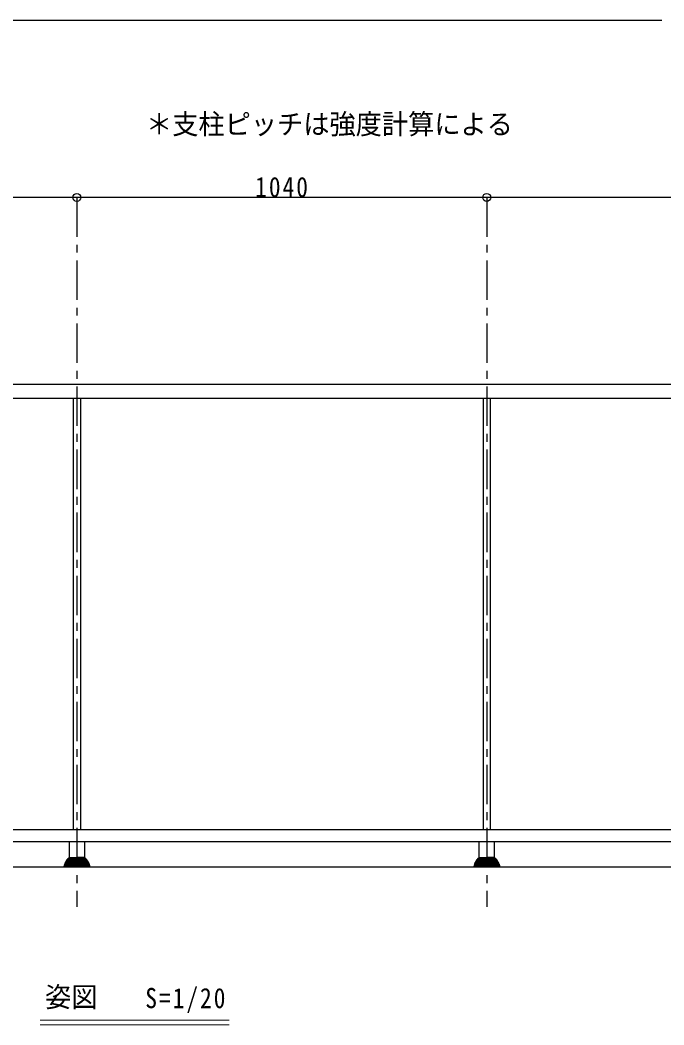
# Model space of a CAD drawing. Units: millimetres at full size, sheet at 1:5, with parts at other scales. Extents: x -1050 to 1050, y -742 to 742.
# Drawn here: x 296 to 705, y 45 to 682 of the extents above; entities that cross this region are included whole.
import ezdxf
from ezdxf.enums import TextEntityAlignment as Align

# ---------------------------------------------------------------- set-up
doc = ezdxf.new("R2010")
doc.units = ezdxf.units.MM
doc.header["$LTSCALE"] = 5
doc.linetypes.add('CHAIN1', pattern=[8, 5, -1, 1, -1])
doc.layers.add('0-9_文字', color=3, linetype='Continuous', lineweight=20)
doc.layers.add('1-5_図枠1_1', color=7, linetype='Continuous')
doc.layers.add('1-6_姿図', color=7, linetype='Continuous')
doc.styles.add('ＭＳ ゴシック', font='')
doc.styles.get('ＭＳ ゴシック').set_extended_font_data('MS Gothic')

# ---------------------------------------------------------------- blocks, each defined once
blk = doc.blocks.new('dimension_origin')
at = {"color": 0, "linetype": 'Continuous', "lineweight": -2}
blk.add_circle((0, 0), 1.25, dxfattribs=at)

msp = doc.modelspace()

# ---------------------------------------------------------------- linework, layer by layer
at = {"layer": '0-9_文字'}
for p, q in [((429.008, 48), (309.255, 48)), ((429.008, 45), (309.255, 45))]:
    msp.add_line(p, q, dxfattribs=at)
at = {"layer": '1-5_図枠1_1'}
msp.add_line((-990, 682.5), (703.535, 682.5), dxfattribs=at)
at = {"layer": '1-6_姿図'}
for p, q in [((332.5, 570), (72.5, 570)), ((592.5, 570), (332.5, 570)), ((852.5, 570), (592.5, 570)), ((872.5, 451.25), (-90, 451.25)), ((872.5, 442.5), (-90, 442.5)), ((330.25, 442.5), (330.25, 168.75)), ((334.75, 442.5), (334.75, 168.75)), ((590.25, 442.501), (590.25, 168.75)), ((594.75, 442.501), (594.75, 168.75)), ((868.75, 168.75), (-90, 168.75)), ((868.75, 161.25), (-90, 161.25)), ((327.75, 151.25), (327.75, 161.25)), ((337.25, 161.25), (337.25, 151.25)), ((587.75, 151.25), (587.75, 161.25)), ((597.25, 161.25), (597.25, 151.25)), ((324.687, 147.014), (324.687, 146.599)), ((325.005, 147.76), (325.005, 147.407)), ((325.005, 147.407), (332.5, 147.407)), ((325.408, 148.524), (325.408, 148.2)), ((325.408, 148.2), (332.5, 148.2)), ((325.86, 149.001), (332.5, 149.001)), ((325.924, 149.302), (325.924, 149.001)), ((326.382, 149.8), (332.5, 149.8)), ((326.573, 150.1), (326.573, 149.8)), ((327.027, 150.6), (332.5, 150.6)), ((327.25, 150.75), (327.25, 150.6)), ((327.75, 151.25), (332.5, 151.25)), ((337.25, 151.25), (332.5, 151.25)), ((337.973, 150.6), (332.5, 150.6)), ((338.618, 149.8), (332.5, 149.8)), ((339.14, 149.001), (332.5, 149.001)), ((339.592, 148.2), (332.5, 148.2)), ((339.995, 147.407), (332.5, 147.407)), ((337.75, 150.75), (337.75, 150.6)), ((338.427, 150.1), (338.427, 149.8)), ((339.076, 149.302), (339.076, 149.001)), ((339.592, 148.524), (339.592, 148.2)), ((339.995, 147.76), (339.995, 147.407)), ((340.313, 147.014), (340.313, 146.599)), ((584.687, 147.014), (584.687, 146.599)), ((585.005, 147.76), (585.005, 147.407)), ((585.005, 147.407), (592.5, 147.407)), ((585.408, 148.524), (585.408, 148.2)), ((585.408, 148.2), (592.5, 148.2)), ((585.86, 149.001), (592.5, 149.001)), ((585.924, 149.302), (585.924, 149.001)), ((586.382, 149.8), (592.5, 149.8)), ((586.573, 150.1), (586.573, 149.8)), ((587.027, 150.6), (592.5, 150.6)), ((587.25, 150.75), (587.25, 150.6)), ((587.75, 151.25), (592.5, 151.25)), ((597.25, 151.25), (592.5, 151.25)), ((597.973, 150.6), (592.5, 150.6)), ((598.618, 149.8), (592.5, 149.8)), ((599.14, 149.001), (592.5, 149.001)), ((599.592, 148.2), (592.5, 148.2)), ((599.995, 147.407), (592.5, 147.407)), ((597.75, 150.75), (597.75, 150.6)), ((598.427, 150.1), (598.427, 149.8)), ((599.076, 149.302), (599.076, 149.001)), ((599.592, 148.524), (599.592, 148.2)), ((599.995, 147.76), (599.995, 147.407)), ((600.313, 147.014), (600.313, 146.599)), ((877.5, 145), (-90, 145)), ((324.25, 145.482), (324.25, 145)), ((324.441, 146.311), (324.441, 145.8)), ((324.441, 145.8), (332.5, 145.8)), ((324.687, 146.6), (332.5, 146.6)), ((340.313, 146.6), (332.5, 146.6)), ((340.559, 145.8), (332.5, 145.8)), ((340.559, 146.311), (340.559, 145.8)), ((340.75, 145.482), (340.75, 145)), ((584.25, 145.482), (584.25, 145)), ((584.441, 146.311), (584.441, 145.8)), ((584.441, 145.8), (592.5, 145.8)), ((584.687, 146.6), (592.5, 146.6)), ((600.313, 146.6), (592.5, 146.6)), ((600.559, 145.8), (592.5, 145.8)), ((600.559, 146.311), (600.559, 145.8)), ((600.75, 145.482), (600.75, 145))]:
    msp.add_line(p, q, dxfattribs=at)
at = {"layer": '1-6_姿図', "linetype": 'CHAIN1'}
for p, q in [((332.5, 570), (332.5, 120)), ((592.5, 570), (592.5, 120))]:
    msp.add_line(p, q, dxfattribs=at)
at = {"layer": '1-6_姿図'}
for centre, radius, start, end in [((325.056, 147.04), 0.37, 97.87545, 184.11221), ((325.42, 147.785), 0.415, 91.62275, 183.49063), ((325.873, 148.536), 0.466, 91.64474, 181.439), ((326.412, 149.312), 0.488, 86.57068, 181.25523), ((327.084, 150.089), 0.512, 86.56134, 178.79631), ((327.75, 150.75), 0.5, 90, 180), ((337.25, 150.75), 0.5, 0, 90), ((337.916, 150.089), 0.512, 1.20369, 93.43866), ((338.588, 149.312), 0.488, 358.74477, 93.42932), ((339.127, 148.536), 0.466, 358.561, 88.35526), ((339.58, 147.785), 0.415, 356.50937, 88.37725), ((339.944, 147.04), 0.37, 355.88779, 82.12455), ((585.056, 147.04), 0.37, 97.87545, 184.11221), ((585.42, 147.785), 0.415, 91.62275, 183.49063), ((585.873, 148.536), 0.466, 91.64474, 181.439), ((586.412, 149.312), 0.488, 86.57068, 181.25523), ((587.084, 150.089), 0.512, 86.56134, 178.79631), ((587.75, 150.75), 0.5, 90, 180), ((597.25, 150.75), 0.5, 0, 90), ((597.916, 150.089), 0.512, 1.20369, 93.43866), ((598.588, 149.312), 0.488, 358.74477, 93.42932), ((599.127, 148.536), 0.466, 358.561, 88.35526), ((599.58, 147.785), 0.415, 356.50937, 88.37725), ((599.944, 147.04), 0.37, 355.88779, 82.12455), ((324.614, 145.48), 0.364, 118.33625, 179.71056), ((324.744, 146.303), 0.303, 100.92102, 178.46143), ((340.256, 146.303), 0.303, 1.53857, 79.07898), ((340.386, 145.48), 0.364, 0.28944, 61.66375), ((584.614, 145.48), 0.364, 118.33625, 179.71056), ((584.744, 146.303), 0.303, 100.92102, 178.46143), ((600.256, 146.303), 0.303, 1.53857, 79.07898), ((600.386, 145.48), 0.364, 0.28944, 61.66375)]:
    msp.add_arc(centre, radius, start, end, dxfattribs=at)

# ---------------------------------------------------------------- block references
at = {"layer": '1-6_姿図', "xscale": 2, "yscale": 2, "rotation": 180}
for p in [(332.5, 570), (592.5, 570)]:
    msp.add_blockref('dimension_origin', p, dxfattribs=at)
at = {"layer": '1-6_姿図', "xscale": 2, "yscale": 2}
for p in [(332.5, 570), (592.5, 570)]:
    msp.add_blockref('dimension_origin', p, dxfattribs=at)

# ---------------------------------------------------------------- texts
at = {"layer": '0-9_文字', "style": 'ＭＳ ゴシック', "width": 0.95}
for s, p in [('＊支柱ピッチは強度計算による', (376.373, 606.251)), ('姿図', (312.321, 52.481))]:
    msp.add_text(s, height=12.83, dxfattribs=at).set_placement(p, align=Align.BOTTOM_LEFT)
at = {"layer": '0-9_文字', "insert": (375.914, 52.481), "char_height": 12.83, "attachment_point": 7, "style": 'ＭＳ ゴシック'}
msp.add_mtext('\\T1.17;\\W0.85;S=1/20', dxfattribs=at)
at = {"layer": '1-6_姿図', "insert": (445.625, 570), "char_height": 12.83, "attachment_point": 7, "style": 'ＭＳ ゴシック'}
msp.add_mtext('\\T1.17;\\W0.85;1040', dxfattribs=at)

doc.saveas('drawing.dxf')
